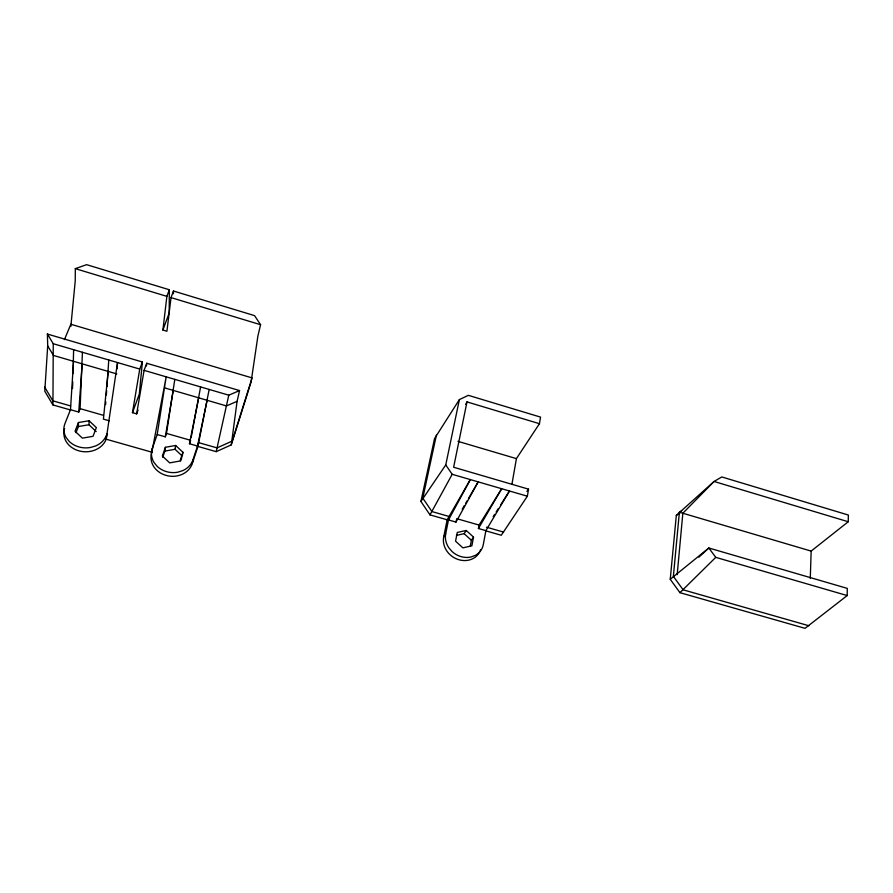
<?xml version="1.0" encoding="UTF-8"?>
<svg xmlns="http://www.w3.org/2000/svg" width="893" height="893" viewBox="0 0 893 893"><rect width="100%" height="100%" fill="white"/><g stroke="black" fill="none" stroke-linecap="round" stroke-linejoin="round"><path stroke-width="1.34" d="M70.848 326.447L75.224 281.027L75.325 268.648L86.61 264.663L169.324 289.756L169.201 312.952L162.906 330.053L166.913 331.247L171.032 297.615L173.476 291.018L254.538 315.62L260.577 324.706L257.898 336.036L251.112 381.903L231.298 444.859L216.206 451.657L197.933 446.433L209.163 389.437M73.07 373.564L73.606 349.688M173.443 293.741L173.476 291.018M847.189 595.564L847.29 588.387L708.83 548.001L670.241 579.289L679.941 592.673L805.028 628.337L847.189 595.564L715.762 557.355L708.83 548.001L698.862 557.187M810.286 578.43L811.145 551.093L848.25 521.746L848.35 515.038L721.801 476.951L714.065 481.472L676.325 515.35L670.241 579.289M75.972 432.703L78.405 426.519L78.461 422.523L89.099 420.759L96.355 427.624L93.028 436.32L82.346 438.139L75.045 431.207L78.461 422.523M73.527 361.297L70.491 409.708L78.74 412.064L80.102 408.648L82.424 352.277M96.198 431.587L88.976 424.755L89.099 420.759M72.512 388.567L72.768 381.746M106.993 386.636L108.767 360.002M107.004 433.697L106.189 439.211A21.666 18.273 1.8 0 1 79.499 451.01A21.666 18.273 1.8 0 1 64.586 428.651M117.117 368.876L117.519 362.569L106.189 439.211L151.866 452.182A21.075 18.228 6.7 0 0 166.076 475.4A21.075 18.228 6.7 0 0 192.241 463.646L197.933 446.433M78.74 412.064L82.212 363.831M70.569 409.987L52.933 404.942L44.784 391.246L47.697 345.881L47.396 334.049L142.389 361.989L139.308 394.092L132.465 412.666L136.662 413.872L138.013 410.155M105.586 404.629L105.798 401.861M106.345 394.94L106.669 390.788M677.184 574.679L682.844 513.241L714.065 481.472L848.25 521.746M681.638 510.885L679.383 512.214L673.367 576.387L683.134 589.827L808.812 625.725M108.176 371.41L103.421 419.13L109.27 420.804M146.452 365.929L146.72 363.261L239.558 390.565L237.091 401.325L231.298 444.859M162.906 330.053L166.868 296.353L169.324 289.756M152.335 448.353L151.866 452.182L166.176 376.835L157.201 434.523L152.335 448.353A21.198 18.306 6.9 0 0 153.976 462.429L157.246 466.436A21.198 18.306 6.9 0 0 177.707 472.218L182.864 470.6A21.198 18.306 6.9 0 0 192.933 459.895L198.648 442.627L217.021 447.895L232.191 441.075L252.083 377.906L70.848 324.259L64.43 339.641M164.848 451.11L165.384 447.293L175.642 445.473L182.92 452.293L182.284 456.077L175.05 449.279L164.848 451.11L162.705 457.305M157.201 434.523L165.294 436.833L166.489 433.406L174.805 379.358M175.05 449.279L175.642 445.473M132.465 412.666L139.743 369.077L142.389 361.989M485.613 530.777L501.274 535.264L527.361 496.207L528.533 489.152L453.633 467.24L466.994 401.906L539.45 423.695L540.544 417.109L468.334 395.331L459.37 399.606L434.556 438.575L420.927 501.475L429.979 514.87L447.17 519.793L470.332 479.586L448.487 519.938L455.999 522.081L478.19 481.874L468.468 498.484M136.662 413.872L144.086 370.361L146.72 363.261M165.294 436.833L173.253 390.408M191.147 437.581L200.601 386.926M511.946 484.185L516.411 458.622L539.45 423.695M500.582 505.014L509.479 490.994L485.881 530.632L483.336 544.462A19.847 17.402 34.1 0 1 475.545 555.279L471.113 556.975A19.847 17.402 34.1 0 1 452.148 551.617L448.766 547.71A19.847 17.402 34.1 0 1 445.696 533.768L449.179 516.511L431.899 511.555L422.802 498.104L436.431 434.969M192.241 463.646L192.933 459.895M473.524 537.095L471.884 545.802L462.875 547.856L455.553 541.169L457.261 532.462L466.235 530.464L473.524 537.095L471.381 540.276L470.209 546.471M478.425 528.5L479.072 525.062L501.676 488.728L478.425 528.5L485.881 530.632M455.999 522.081L456.446 519.793M207.109 400.287L197.509 446.053L189.472 443.754L198.67 397.831M480.568 549.831A19.746 17.335 34.1 0 1 457.819 559.386A19.746 17.335 34.1 0 1 443.687 536.983L447.17 519.793M420.927 501.475L445.752 464.94L459.37 399.606M216.206 451.657L228.787 395.186L239.558 390.565M180.62 461.034L181.871 457.316M189.472 443.754L190.633 440.327L166.489 433.406M182.92 452.293L179.984 461L169.692 462.887L162.37 455.999L165.384 447.293M70.491 409.708L64.977 423.505A21.789 18.351 2 0 0 66.171 437.603L69.397 441.622A21.789 18.351 2 0 0 90.271 447.516L95.651 445.942A21.789 18.351 2 0 0 106.401 435.293M465.677 404.317L466.994 401.906M445.752 464.94L452.193 474.295L429.979 514.87M462.228 509.166L464.304 505.605M465.7 503.228L467.084 500.861M443.687 536.983L445.696 533.768M493.17 516.69L494.655 514.357M496.14 512.013L498.361 508.508M456.468 535.398L464.126 533.679L466.235 530.464M526.937 491.407L528.533 489.152M715.762 557.355L679.941 592.673M676.325 515.35L679.685 513.375M237.091 401.325L226.465 405.935L164.747 387.919M78.405 426.519L88.976 424.755M456.669 518.654L479.072 525.062M486.506 527.194L503.563 532.083M70.592 405.924L52.843 400.834L44.65 387.082M80.102 408.648L103.432 415.334M452.193 474.295L527.361 496.207M47.396 334.049L53.256 343.727L139.743 369.077M144.086 370.361L228.787 395.186M116.793 373.933L53.468 355.447L47.697 345.881M679.383 512.214L811.145 551.093M457.964 441.343L516.411 458.622M75.325 268.648L166.868 296.353M171.032 297.615L260.577 324.706M464.126 533.679L471.381 540.276M52.933 404.942L53.256 343.727"/></g></svg>
